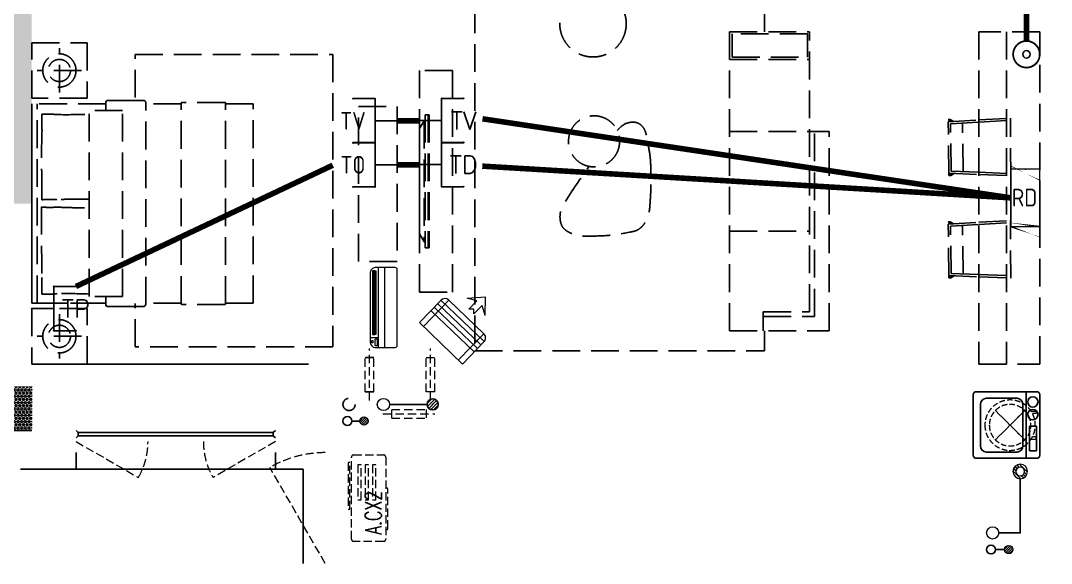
# Model space of a CAD drawing. Extents: x 3774419 to 4775970, y -926964 to 2266.
# Drawn here: x 4647072 to 4656377, y -737923 to -733023 of the extents above; entities that cross this region are included whole.
import ezdxf
from ezdxf.enums import TextEntityAlignment as Align

# ---------------------------------------------------------------- set-up
doc = ezdxf.new("R2010")
doc.units = 0
doc.header["$LTSCALE"] = 1000
doc.header["$MEASUREMENT"] = 0
for name, pattern in [('$1$DASH', [0.35, 0.25, -0.1]), ('A户型$0$DASH', [0.35, 0.25, -0.1]), ('DASH', [0.35, 0.25, -0.1]), ('HIDDEN', [0.375, 0.25, -0.125])]:
    doc.linetypes.add(name, pattern=pattern)
doc.layers.get('0').update_dxf_attribs({"linetype": 'CONTINUOUS'})
for name, color, linetype in [('!!电气', 1, 'CONTINUOUS'), ('3-栏杆1', 252, 'CONTINUOUS'), ('3.5方案汇报，与郭总、侯月琴确定户型_t8$0$2020.03.04 -1安徽标准化洋房户型(UA）_t8_t8$0$看线', 154, 'CONTINUOUS'), ('5fur', 175, 'CONTINUOUS'), ('EQUIP-安防', 3, 'CONTINUOUS'), ('EQUIP-通讯', 3, 'CONTINUOUS'), ('LVTRY', 252, 'CONTINUOUS'), ('VPIPE-凝结', 150, 'CONTINUOUS'), ('VPIPE-雨水', 4, 'DASH'), ('WIRE-照明', 2, 'CONTINUOUS'), ('WIRE-综合布线', 5, 'DASH'), ('保温', 6, 'CONTINUOUS'), ('看线', 185, 'CONTINUOUS')]:
    doc.layers.add(name, color=color, linetype=linetype)
for name, color, linetype, lineweight in [('EQUIP-消防', 3, 'CONTINUOUS', 20), ('EQUIP_地漏', 7, 'CONTINUOUS', 18), ('VPIPE-废水', 31, 'TG_F', 18), ('WINDOW', 146, 'CONTINUOUS', 20), ('平面-空调室内机', 176, 'CONTINUOUS', 9), ('平面-空调预留孔', 252, 'CONTINUOUS', 15), ('粉刷', 251, 'CONTINUOUS', 9)]:
    doc.layers.add(name, color=color, linetype=linetype, lineweight=lineweight)
doc.styles.add('_TCH_DIM', font='SIMPLEX', dxfattribs={"bigfont": 'GBCBIG'})
doc.styles.add('_TEL_ATTDEF', font='gbenor', dxfattribs={"bigfont": 'gbcbig'})
doc.styles.add('_TEL_DIM', font='SIMPLEX', dxfattribs={"width": 0.8, "height": 3.5, "bigfont": 'HZTXT'})
doc.styles.get("Standard").update_dxf_attribs({"font": 'gbenor.shx', "bigfont": 'gbcbig.shx'})
doc.styles.add('TG_LINETYPE', font='SIMPLEX', dxfattribs={"width": 0.8, "height": 3, "bigfont": 'HZTXT'})
doc.linetypes.add('TG_F', pattern='A,2,-0.3,["F",TG_LINETYPE,S=0.1,R=0,X=-0.23,Y=-0.15],0', length=2.3)

# ---------------------------------------------------------------- blocks, each defined once
blk = doc.blocks.new('dongkong')
at = {"layer": '平面-空调预留孔', "color": 8, "linetype": 'HIDDEN', "ltscale": 0.3}
for p, q in [((-603796.0415180789, 210899.900060961), (-603796.0415180789, 210431.4859232727)), ((-603836.0415180789, 210820.9630630909), (-603836.0415180789, 210510.8096162414)), ((-603836.0415180789, 210820.9630630909), (-603756.0415180789, 210820.9630630909)), ((-603756.0415180789, 210820.9630630909), (-603756.0415180789, 210510.8096162414))]:
    blk.add_line(p, q, dxfattribs=at)
blk.add_lwpolyline([(-603756.0415180789, 210510.8096162414), (-603836.0415180789, 210510.8096162414)], dxfattribs=at)
blk = doc.blocks.new('A$C001338C2')
at = {"color": 8}
for p, q in [((-1.49359439092e-05, 248.6000576173246), (-2.84423585981e-05, 22.0000576172315)), ((844.9999883423079, 303.6000072514144), (54.99998834231155, 303.6000543390692)), ((109.0525457565491, 214.7673082745569), (109.0525510513944, 303.6000511174025)), ((899.9999715576414, 22.00000397306576), (899.9999850640525, 248.6000039731589)), ((21.99997024633922, 5.63059293199e-05), (877.9999702463392, 5.2843679441e-06))]:
    blk.add_line(p, q, dxfattribs=at)
at = {"color": 8, "lineweight": 5}
for p, q in [((864.5756734352908, 278.6904651548975), (144.4768629888749, 278.6905080761171)), ((144.4768629888749, 278.6905080761171), (144.4768622188567, 265.7722729386405)), ((387.0097734353949, 278.6904936200444), (144.4768629888749, 278.6905080761171)), ((144.4768629888749, 278.6905080761171), (144.4768614488676, 252.8539829386973)), ((144.4768622188567, 265.7722729386405), (864.5756726653053, 265.772230017421)), ((144.4768606789075, 239.9356929386377), (144.4768614488676, 252.8539829386973)), ((144.4768614488676, 252.8539829386973), (864.5756718953162, 252.8539400174777)), ((864.5756711253525, 239.9356500174181), (144.4768606789075, 239.9356929386377)), ((387.0097711254275, 239.935678482565), (387.0097734353949, 278.6904936200444)), ((622.04272112545, 239.935664473509), (387.0097711254275, 239.935678482565)), ((864.5756734352908, 278.6904651548975), (622.0427234354138, 278.6904796109884)), ((622.0427234354138, 278.6904796109884), (622.04272112545, 239.935664473509)), ((864.5756718953162, 252.8539400174777), (864.5756734352908, 278.6904651548975)), ((864.5756726653053, 265.772230017421), (864.5756711253525, 239.9356500174181)), ((899.9999830474662, 214.7672611304297), (-1.69525337697e-05, 214.7673147745954)), ((899.9999787804518, 143.1781611304468), (-2.12195482163e-05, 143.1782147746126))]:
    blk.add_line(p, q, dxfattribs=at)
at = {"color": 8}
for points in [[(89.24090579471158, 226.3562818807586), (22.19125331861505, 226.3562858772129, -0.414213562372504), (16.6912536464406, 231.8562862050385), (16.69125431894281, 243.1390318179401, -0.414213562373095), (22.19125464676836, 248.6390314901146), (89.24090712286488, 248.6390274936603, -0.414213562373095), (94.74090679503934, 243.1390271658347), (94.74090612253713, 231.8562815529331, -0.414213562373095)], [(73.08482630450817, 275.0144977724194), (56.77886350143308, 275.0144987443309, -0.414213562373095), (51.27886382925863, 280.5144990721565), (51.27886400034913, 283.3844664433818, -0.414213562373095), (56.77886432817468, 288.8844661155563), (73.08482713124977, 288.8844651436448, -0.4142135623732024), (78.58482680342422, 283.3844648158192), (78.58482663233372, 280.5144974445939, -0.414213562373095)]]:
    blk.add_lwpolyline(points, format="xyb", close=True, dxfattribs=at)
for centre, radius, start, end in [((54.99998506405609, 248.6000543390692), 55.0000000000001, 89.99999658490542, 179.9999965849054), ((844.9999850640525, 248.6000072514144), 55.0000000000001, 359.9999965849054, 89.99999658490542), ((21.9999715576414, 22.00005630592932), 22.00000000000004, 179.9999965849054, 269.9999965849054), ((877.9999715576414, 22.00000528436794), 22.00000000000004, 269.9999965849054, 359.9999965849054)]:
    blk.add_arc(centre, radius, start, end, dxfattribs=at)
blk = doc.blocks.new('$lvtry$00000171')
for p, q in [((-74.24621202462731, 10.60660171788186), (-10.60660171788186, 74.24621202462731)), ((-69.81875867368217, -27.39235180270043), (27.39235180242758, 69.81875867368217)), ((-53.03300858900184, -53.03300858886359), (53.03300858900184, 53.03300858886359)), ((-27.39235180242758, -69.81875867368217), (69.81875867368217, 27.39235180270043)), ((10.60660171788186, -74.24621202462731), (74.24621202462731, -10.60660171788186))]:
    blk.add_line(p, q)
blk.add_circle((0, 0), 75)
blk.add_point((0, 0))
blk = doc.blocks.new('$TwtSys$00000141')
at = {"color": 252}
for p, q in [((-47.09803151780761, 3.836055847277748), (-5.041545145413693, 45.89254221967349)), ((-47.09803151780761, 3.836055847277748), (-5.041545145413693, 45.89254221967349)), ((-43.60958444554853, -17.52724007043071), (17.52724007042889, 43.60958444554853)), ((-43.60958444554853, -17.52724007043071), (17.52724007042889, 43.60958444554853)), ((-33.23401871576607, -33.23401871577153), (33.23401871576607, 33.23401871576425)), ((-33.23401871576607, -33.23401871576971), (33.23401871576607, 33.23401871576425)), ((-16.17805684451741, -43.53063328177632), (43.79137317708955, 16.43879673983065)), ((-16.17805684451741, -43.53063328177632), (43.79137317708955, 16.43879673983247)), ((5.715553844029273, -46.12975947626182), (46.12974035062325, -5.715572969671484)), ((5.715553844029273, -46.12975947626182), (46.12974035062325, -5.715572969671484))]:
    blk.add_line(p, q, dxfattribs=at)
blk.add_circle((0, -1.818989403545856e-12), 47, dxfattribs=at)
blk.add_circle((0, -1.818989403545856e-12), 47, dxfattribs=at)
blk = doc.blocks.new('RECTANG')
for p, q in [((1.00000000000004, 1.00000000000004), (0, 1.00000000000004)), ((0, 1.00000000000004), (0, 0)), ((1.00000000000004, 0), (1.00000000000004, 1.00000000000004)), ((0, 0), (1.00000000000004, 0))]:
    blk.add_line(p, q)
blk = doc.blocks.new('洗衣机')
at = {"layer": 'LVTRY'}
for p, q in [((3790993.746954995, 243444.5237557961), (3790993.746954995, 242899.1124234381)), ((3791567.361739737, 243472.1311109139), (3791020.978428917, 243472.1311109139)), ((3791116.547650196, 243472.1311109139), (3791116.547650196, 242871.5050683203)), ((3791594.59321366, 242899.1124234381), (3791594.59321366, 243444.5237557961)), ((3791145.054954439, 242982.4807401235), (3791145.054954439, 243358.0271784722)), ((3791198.977629842, 243412.6941587822), (3791474.884451542, 243412.6941587822)), ((3791528.807126945, 243358.0271784722), (3791528.807126945, 242982.4807401235)), ((3791020.978428917, 242871.5050683203), (3791567.361739737, 242871.5050683203)), ((3791474.884451542, 242927.8137598135), (3791198.977629842, 242927.8137598135))]:
    blk.add_line(p, q, dxfattribs=at)
at = {"layer": 'LVTRY', "extrusion": (0, 0, -1)}
for centre, major_axis, ratio, start_param, end_param in [((3791020.978428917, 243444.5237557961), (-1.908531711022078e-08, 27.60735511779785), 0.9863847444471043, -1.570796326112996, 7.008549296472211e-10), ((3791055.147302595, 243379.8474220779), (-1.532403957494624e-08, 46.92390957762836), 0.9863847444493448, 3.141592653920872, 9.424777961100459), ((3791567.361739737, 243444.5237557961), (-5.264563262736361e-09, 27.60735511779785), 0.9863847444471043, 1.933262439024475e-10, 1.570796326982994), ((3791198.977629842, 243358.0271784722), (4.764609934498854e-09, 54.66698031005217), 0.9863847444472746, 4.712388980298719, 6.283185307091227), ((3791474.884451542, 243358.0271784722), (-4.76474120185596e-09, 54.66698031005217), 0.9863847444472746, 8.836242848531128e-11, 1.57079632688087), ((3791055.147302595, 243265.6659087724), (-1.532403957494624e-08, 46.92390957762836), 0.9863847444493448, 3.141592653920872, 9.424777961100459), ((3791198.977629842, 242982.4807401235), (-6.265914279833452e-09, 54.66698031005218), 0.9863847444472746, 3.141592653705994, 4.712388980497749), ((3791474.884451542, 242982.4807401235), (6.265651745155644e-09, 54.66698031005217), 0.986384744447275, 1.570796326681842, 3.141592653473596), ((3791020.978428917, 242899.1124234381), (1.908525212675288e-08, 27.60735511779785), 0.9863847444471043, 3.14159265288894, 4.712388979702792), ((3791567.361739737, 242899.1124234381), (5.264433297526799e-09, 27.60735511779784), 0.9863847444471044, 1.570796326606803, 3.141592653396471)]:
    blk.add_ellipse(centre, major_axis=major_axis, ratio=ratio, start_param=start_param, end_param=end_param, dxfattribs=at)
at = {"layer": 'LVTRY', "xscale": 63.25620569481588, "yscale": 224.5369532744355, "zscale": 64.12934308941763, "rotation": 180}
blk.add_blockref('RECTANG', (3791085.200501846, 243162.4333077016), dxfattribs=at)
blk = doc.blocks.new('$TwtSys$00000543')
at = {"color": 252}
for p, q in [((-93.61191613507253, -8.532828222891112), (8.532828222720127, 93.61191613524352)), ((-8.532828222720127, -93.61191613524352), (93.6119161354145, 8.532828222891112)), ((12.46562189858378, 55.00516585458899), (41.70321270589193, 84.24275666206813)), ((39.88082245889382, 39.88082245889382), (66.46803743171768, 66.46803743154669)), ((55.00516585475998, 12.46562189841279), (84.24275666206813, 41.70321270589193)), ((-84.24275666206813, -41.70321270589193), (-55.00516585475998, -12.46562189841279)), ((-66.46803743308556, -66.46803743308556), (-39.88082245889382, -39.88082245889382)), ((-41.70321270589193, -84.24275666206813), (-12.46562189824181, -55.00516585458899))]:
    blk.add_line(p, q, dxfattribs=at)
for radius in [94, 56.4]:
    blk.add_circle((0, 0), radius, dxfattribs=at)
blk = doc.blocks.new('dnfhfn')
at = {"color": 252, "linetype": '$1$DASH', "ltscale": 0.2}
for p, q in [((101.8984962723892, 462.7393775836269, -2.359636360997379e-09), (121.8984962723892, 462.7393775836269, -2.359636360997379e-09)), ((101.8984962723892, 417.1853479389541, -2.359636360997379e-09), (101.8984962723892, 462.7393775836269, -2.359636360997379e-09)), ((121.8984962723892, 462.7393775836269, -2.359636360997379e-09), (121.8984962723892, 429.0058331504954, -2.359636360997379e-09)), ((353.1017998967993, 462.7393775836269, -2.359636360997379e-09), (333.1017998967993, 462.7393775836269, -2.359636360997379e-09)), ((333.1017998967993, 462.7393775836269, -2.359636360997379e-09), (333.1017998967993, 429.0058331504954, -2.359636360997379e-09)), ((353.1017998967993, 417.1853479389541, -2.359636360997379e-09), (353.1017998967993, 462.7393775836269, -2.359636360997379e-09))]:
    blk.add_line(p, q, dxfattribs=at)
at = {"color": 252, "linetype": '$1$DASH', "ltscale": 0.2, "elevation": -2.359636360997379e-09}
for points in [[(94.91774319857359, 360.0825529289432), (94.91774319857359, 360.0825529289432), (360.0827860850841, 94.91750992601737), (360.0827860850841, 94.91750992601737)], [(360.0827861726284, 360.0825529010035), (94.91774310916662, 94.91750995395705), (94.91774310916662, 94.91750995395705), (360.0827861726284, 360.0825529010035)]]:
    blk.add_lwpolyline(points, close=True, dxfattribs=at)
at = {"color": 252, "linetype": '$1$DASH', "ltscale": 0.2}
for radius in [227.5000000426377, 187.5000000426377]:
    blk.add_circle((227.5002646408975, 227.5000314274803, -2.359636360997379e-09), radius, dxfattribs=at)
blk = doc.blocks.new('A$C718F517F')
at = {"layer": '保温', "linetype": 'Continuous', "ltscale": 10}
h = blk.add_hatch(dxfattribs=at)
h.set_pattern_fill('HEX', color=251, scale=10, angle=90, style=0)
h.set_pattern_definition([(90, (-503782.4551314556, -514000.2093208389), (-16.49778, 1.010197673501861e-15), [9.525, -19.05]), (210, (-503782.4551314556, -514000.2093208389), (8.248889999999996, -14.28749658604684), [9.525, -19.05]), (150, (-503782.4551314556, -513990.6843208389), (-8.248890000000003, -14.28749658604684), [9.525, -19.05])])
h.paths.add_polyline_path([(0.1137192867463455, 2048.251597041381), (200.1137029774836, 2048.251597041381), (199.9999824184924, 4900.003076276684), (-1.272303052246571e-06, 4900.003272921604)])
h = blk.add_hatch(dxfattribs=at)
h.set_pattern_fill('HEX', color=251, scale=10, angle=90, style=0)
h.set_pattern_definition([(90, (-503782.4698887531, -516048.4609178798), (-16.49778, 1.010197673501861e-15), [9.525, -19.05]), (210, (-503782.4698887531, -516048.4609178798), (8.248889999999996, -14.28749658604684), [9.525, -19.05]), (150, (-503782.4698887531, -516038.9359178797), (-8.248890000000003, -14.28749658604684), [9.525, -19.05])])
h.paths.add_polyline_path([(0.0989619892789051, 5.238689482212067e-10), (200.0989456800162, 5.238689482212067e-10), (200.062109921244, 398.2528321665595), (0.06212623044848442, 398.2530288114795)])
at = {"layer": '保温', "color": 251, "linetype": 'ByBlock', "ltscale": 10}
blk.add_line((0, 0), (200.0000000021537, -1.268927007913589e-08), dxfattribs=at)
blk = doc.blocks.new('dasdasf1sa2f31as32f')
at = {"color": 8}
for p, q in [((-116.0333029678441, 585.5764855154375), (43.31421442719875, 640.474787555806)), ((-22.77745136787416, 585.5073602304651), (-116.0333029678441, 585.5764855154375)), ((-22.77745136787416, 585.5073602304651), (-73.37246493535349, 493.2492008739632)), ((82.68419507401995, 476.5984332799144), (43.31421442719875, 640.474787555806)), ((-473.4737950866693, 259.6563084750783), (-339.4594785901136, 504.0265200089943)), ((-269.8119794043596, 524.3392218776735), (-427.6640969782602, 236.5016507070477)), ((114.6759563127998, 208.4019676803059), (-359.0953820513678, 468.2211672088001)), ((134.6253530689864, 245.484414406435), (-338.8351731522707, 505.1322360634172)), ((-269.8119794043596, 524.3392218776735), (113.7016146283713, 314.0177107195245)), ((-31.30690161697567, 504.4059078391083), (-73.37246493535349, 493.2492008739632)), ((-18.10105440387269, 462.9379765309382), (-31.30690161697567, 504.4059078391083)), ((32.42647185805254, 555.0730752506729), (-18.10105440387269, 462.9379765309382)), ((82.68419507401995, 476.5984332799144), (32.42647185805254, 555.0730752506729)), ((72.34237424354069, 131.9136772763986), (-401.1422099253978, 391.5503122554119)), ((92.58920825674431, 168.8330396253091), (-380.8957810040447, 428.4689359338913)), ((113.7016146283713, 314.0177107195245), (-44.1505029455293, 26.18013954889921)), ((0, 0), (-473.4737950866693, 259.6563084750783)), ((134.0143164967885, 244.3702115339634), (0, 0))]:
    blk.add_line(p, q, dxfattribs=at)
for centre, radius, start, end in [((-294.4793780628825, 479.3591213504569), 51.30000000018548, 61.25933126190097, 151.2593312616622), ((89.03421596984845, 269.0376101925353), 51.29999999996637, 331.2593312598987, 61.25933126186338)]:
    blk.add_arc(centre, radius, start, end, dxfattribs=at)
blk = doc.blocks.new('fergve')
at = {"layer": '平面-空调预留孔', "color": 8, "linetype": 'DASH', "ltscale": 0.3}
for p, q in [((119062.717304058, 54987.64907498009), (119062.717304058, 54977.64907498009)), ((119072.717304058, 54967.64907498009), (119425.5529723145, 54967.64907498009)), ((119435.5529723145, 54977.64907498009), (119435.5529723145, 54987.64907498009))]:
    blk.add_line(p, q, dxfattribs=at)
blk.add_lwpolyline([(119715.8642389868, 54987.64907498032), (118975.8642389868, 54987.64907498009, -0.414213562373517), (118955.8642389868, 55007.64907498009), (118955.8642389873, 55277.64907498009, -0.414213562372746), (118975.8642389873, 55297.64907498009), (119715.8642389864, 55297.64907498009, -0.4142135623727947), (119735.8642389864, 55277.64907498009), (119735.8642389868, 55007.64907498055, -0.4142135623733224)], format="xyb", close=True, dxfattribs=at)
for points in [[(119666.6522452464, 55326.75839339898), (119246.8340998819, 55326.75839339898), (119246.8340998819, 55311.64433774215), (119666.6522452464, 55311.64433774215)], [(119645.4876140846, 55239.18252008365), (119329.9588134751, 55239.18252008365), (119329.9588134751, 55210.21092074577), (119645.4876140846, 55210.21092074577)], [(119645.4876140846, 55173.38063160962), (119329.9588134751, 55173.38063160962), (119329.9588134751, 55144.40903227197), (119645.4876140846, 55144.40903227197)], [(119645.4876140846, 55107.57874313582), (119329.9588134751, 55107.57874313582), (119329.9588134751, 55078.60714379794), (119645.4876140846, 55078.60714379794)]]:
    blk.add_lwpolyline(points, close=True, dxfattribs=at)
for centre, start, end in [((119072.717304058, 54977.64907498009), 180, 270), ((119425.5529723145, 54977.64907498009), 270, 0)]:
    blk.add_arc(centre, 10, start, end, dxfattribs=at)
at = {"layer": '平面-空调预留孔', "color": 8, "linetype": 'DASH', "ltscale": 0.3, "style": '_TCH_DIM', "width": 0.7058823529411765}
blk.add_text('A.CX2', height=146.88, dxfattribs=at).set_placement((119015.260064729, 55027.2738646582))
blk = doc.blocks.new('GDGDRGDGDRGDR')
at = {"layer": '平面-空调室内机', "ltscale": 0.3}
for p, rotation in [((-154479.4628244262, 653502.8964389144), 180), ((659787.2716851018, 1046278.127469567), 89.99999999999999)]:
    blk.add_blockref('dongkong', p, dxfattribs=dict(at, rotation=rotation))
at = {"layer": '平面-空调预留孔'}
for name, p, rotation in [('dasdasf1sa2f31as32f', (449606.8226812123, 442932.0865610932), 344.9999999966897), ('fergve', (503900.7311772385, 322375.2892448571), 90)]:
    blk.add_blockref(name, p, dxfattribs=dict(at, rotation=rotation))
blk = doc.blocks.new('FGDGDGRDGRRD')
at = {"layer": '5fur', "color": 252, "linetype": 'A户型$0$DASH'}
for p, q in [((423434.8200739012, 366694.7895636196), (423434.8200739012, 363577.0923014557)), ((426049.6983423656, 366458.3318143099), (426049.6983423656, 366694.7895636196)), ((425734.9180080174, 363758.3318143099), (425734.9180080174, 366458.3318143099)), ((425734.9180080174, 366458.3318143099), (426457.1402302397, 366458.3318143099)), ((426437.1402302397, 366438.3318143099), (425757.1402302397, 366438.3318143099)), ((425757.1402302397, 366438.3318143099), (425757.1402302397, 366228.3318143099)), ((426437.1402302397, 366228.3318143099), (426437.1402302397, 366438.3318143099)), ((426457.1402302397, 363928.3318143107), (426457.1402302397, 366458.3318143099)), ((428534.8212053912, 366458.3318143099), (427984.8212053226, 366458.3318143099)), ((427984.8212053226, 366458.3318143099), (427984.8212053349, 363458.3318215524)), ((428234.8212054023, 366458.3318143099), (428234.8212052924, 363458.3318215585)), ((428534.8212054035, 363458.3318215524), (428534.8212053912, 366458.3318143099)), ((419434.8085721246, 366358.3318331148), (419934.8085721246, 366358.3318331148)), ((419434.8085721246, 365858.3318331148), (419434.8085721246, 366358.3318331148)), ((419434.8125959404, 366358.3318284234), (419934.8125959404, 366358.3318284234)), ((419434.8125959404, 365858.3318284234), (419434.8125959404, 366358.3318284234)), ((419934.8085721246, 366358.3318331148), (419934.8085721246, 365858.3318331148)), ((419934.8125959404, 366358.3318284234), (419934.8125959404, 365858.3318284234)), ((419684.8085721246, 365908.3318331148), (419684.8085721246, 366308.3318331148)), ((419684.8125959404, 365908.3318284234), (419684.8125959404, 366308.3318284234)), ((420368.8657322843, 365863.3318313913), (420368.8657322843, 366253.6393587648)), ((420368.8657322843, 366253.6393587648), (422152.866848579, 366253.6393587648)), ((420368.8697561001, 365863.3318266999), (420368.8697561001, 366253.6393540734)), ((420368.8697561001, 366253.6393540734), (422152.8708723948, 366253.6393540734)), ((422152.866848579, 366253.6393587648), (422152.866848579, 363613.4867900935)), ((422152.8708723948, 366253.6393540734), (422152.8708723948, 363613.4867854021)), ((425734.9180080174, 366208.3318143099), (426457.1402302397, 366208.3318143099)), ((425757.1402302397, 366228.3318143099), (426437.1402302397, 366228.3318143099)), ((419884.8085721246, 366108.3318331148), (419484.8085721246, 366108.3318331148)), ((419884.8125959404, 366108.3318284234), (419484.8125959404, 366108.3318284234)), ((423234.8200740661, 366108.3318143099), (422934.8200740661, 366108.3318143099)), ((422934.8200740661, 366108.3318143099), (422934.8200740661, 364108.3318143099)), ((423234.8200740661, 364108.3318143099), (423234.8200740661, 366108.3318143099)), ((419434.8045595056, 365808.3318331148, -3.261264283004781e-07), (419434.8045595056, 364008.3318331239)), ((419434.8045595055, 364008.3318331238), (419434.8045595055, 365808.3318313918, -3.261264279882821e-07)), ((420103.7224048301, 365808.3318313916, 1.043412491814623e-07), (419434.8045595055, 365808.3318313918)), ((419934.8085721246, 365858.3318331148), (419434.8085721246, 365858.3318331148)), ((419434.8085833214, 365808.3318284234, -3.261264283004781e-07), (419434.8085833214, 364008.3318284325)), ((419434.8085833213, 364008.3318284324), (419434.8085833213, 365808.3318267004, -3.261264279882821e-07)), ((420103.7264286459, 365808.3318267001, 1.043412491814623e-07), (419434.8085833213, 365808.3318267004)), ((419934.8125959404, 365858.3318284234), (419434.8125959404, 365858.3318284234)), ((419484.8045595055, 364008.3318331238, 7.798678278630296e-09), (419484.8045595055, 365808.3318313918, -3.183271237969237e-07)), ((419484.8085833213, 364008.3318284324, 7.798678278630296e-09), (419484.8085833213, 365808.3318267004, -3.183271237969237e-07)), ((420104.5994159218, 365825.8818990335, -2.248274901971305e-07), (420102.2273293876, 365808.3318331148, -2.22017764169578e-07)), ((420104.6034397376, 365825.8818943421, -2.248274901971305e-07), (420102.2313532034, 365808.3318284234, -2.22017764169578e-07)), ((420103.7224048301, 365748.3318313927, -2.109136928145994e-07), (420103.7224048301, 365820.3318313917, -2.239587249099902e-07)), ((420103.7264286459, 365748.3318267013, -2.109136928145994e-07), (420103.7264286459, 365820.3318267002, -2.239587249099902e-07)), ((420106.5743977498, 365831.9750845798, -2.25623389974692e-07), (420104.5994159218, 365825.8818990335, -2.248274901971305e-07)), ((420106.5784215656, 365831.9750798884, -2.25623389974692e-07), (420104.6034397376, 365825.8818943421, -2.248274901971305e-07)), ((420113.2024405837, 365836.9044290879, -2.254826111034656e-07), (420106.5743977498, 365831.9750845798, -2.25623389974692e-07)), ((420113.2064643995, 365836.9044243965, -2.254826111034656e-07), (420106.5784215656, 365831.9750798884, -2.25623389974692e-07)), ((420121.7224048303, 365838.3318313914, -2.244122334249385e-07), (420113.2024405837, 365836.9044290879, -2.254826111034656e-07)), ((420121.7264286461, 365838.3318267, -2.244122334249385e-07), (420113.2064643995, 365836.9044243965, -2.254826111034656e-07)), ((420302.6026651578, 365838.3318313913, -1.96197429974812e-07), (420121.7224048303, 365838.3318313914, -2.244122334249385e-07)), ((420445.7224048254, 365838.3318313913, -1.738727422656718e-07), (420121.7224048301, 365838.3318313913, -2.244122334249114e-07)), ((420302.6066889736, 365838.3318266999, -1.96197429974812e-07), (420121.7264286461, 365838.3318267, -2.244122334249385e-07)), ((420445.7264286412, 365838.3318266999, -1.738727422656718e-07), (420121.7264286459, 365838.3318266999, -2.244122334249114e-07)), ((420463.7224048254, 363996.331833124, 1.626704113744262e-07), (420463.7224048254, 365820.3318313917, -1.678037347329789e-07)), ((420784.8045594841, 365808.3318313918, -1.155452148250999e-07), (420463.7224048254, 365808.3318313918, -1.656295627170534e-07)), ((420463.7264286412, 363996.3318284326, 1.626704113744262e-07), (420463.7264286412, 365820.3318267002, -1.678037347329789e-07)), ((420784.8085832999, 365808.3318267004, -1.155452148250999e-07), (420463.7264286412, 365808.3318267004, -1.656295627170534e-07)), ((420784.8045594841, 364002.331833124, 2.116676732583898e-07), (420784.8045594841, 365814.3318313917, -1.166323008330356e-07)), ((420784.8085832999, 364002.3318284326, 2.116676732583898e-07), (420784.8085832999, 365814.3318267002, -1.166323008330356e-07)), ((421178.8045594775, 365820.3318313917, -5.626086981414962e-08), (420790.8045594841, 365820.3318313917, -1.167834703380635e-07)), ((421178.8085832933, 365820.3318267002, -5.626086981414962e-08), (420790.8085832999, 365820.3318267002, -1.167834703380635e-07)), ((421184.8045594766, 364002.331833124, 2.74062106788065e-07), (421184.8045594766, 365814.3318313917, -5.423786730336044e-08)), ((421434.8045594738, 365808.3318313918, -1.415426033909318e-08), (421184.8045594766, 365808.3318313918, -5.315078129545187e-08)), ((421184.8085832924, 364002.3318284326, 2.74062106788065e-07), (421184.8085832924, 365814.3318267002, -5.423786730336044e-08)), ((421434.8085832896, 365808.3318267004, -1.415426033909318e-08), (421184.8085832924, 365808.3318267004, -5.315078129545187e-08)), ((421434.8045594738, 364008.331833124, 3.119715417364338e-07), (421434.8045594738, 365808.3318313918, -1.415426033909318e-08)), ((421434.8085832896, 364008.3318284326, 3.119715417364338e-07), (421434.8085832896, 365808.3318267004, -1.415426033909318e-08)), ((419953.7224048329, 364068.3318331231, 7.007247652838246e-08), (419953.7224048329, 365748.3318313927, -2.343116053882141e-07)), ((420253.7224048282, 365748.3318313927, -1.875157802408222e-07), (419953.7224048329, 365748.3318313927, -2.343116053882141e-07)), ((419953.7264286487, 364068.3318284317, 7.007247652838246e-08), (419953.7264286487, 365748.3318267013, -2.343116053882141e-07)), ((420253.726428644, 365748.3318267013, -1.875157802408222e-07), (419953.7264286487, 365748.3318267013, -2.343116053882141e-07)), ((420253.7224048282, 364068.3318331231, 1.168683016757744e-07), (420253.7224048282, 365748.3318313927, -1.875157802408222e-07)), ((420253.726428644, 364068.3318284317, 1.168683016757744e-07), (420253.726428644, 365748.3318267013, -1.875157802408222e-07)), ((422384.8193122067, 364383.4602288372), (422384.8193122067, 365783.4602288372)), ((422384.8193122067, 365783.4602288372), (422734.8193122067, 365783.4602288372)), ((422384.8233360225, 364383.4602241457), (422384.8233360225, 365783.4602241457)), ((422384.8233360225, 365783.4602241457), (422734.8233360225, 365783.4602241457)), ((422734.8193122067, 365783.4602288372), (422734.8193122067, 364383.4602288372)), ((422734.8233360225, 365783.4602241457), (422734.8233360225, 364383.4602241457)), ((422987.3200337593, 365708.3318112917), (422987.3201143709, 364508.3318121241)), ((422987.3200337593, 365708.3318112917), (423024.0700456663, 365708.3318138939)), ((422987.3200337593, 365708.3318112917), (422987.3201143709, 364508.3318121241)), ((422987.3200337593, 365708.3318112917), (423024.0700456663, 365708.3318138939)), ((423024.0700456663, 365708.3318138939), (423008.3200337593, 365708.3318127787)), ((423024.0700456663, 365708.3318138939), (423008.3200337593, 365708.3318127787)), ((423013.6318285349, 365708.3318131549), (423013.6319091492, 364508.331813987)), ((423013.6318285349, 365708.3318131549), (423013.6319091492, 364508.331813987)), ((423024.0700456663, 365708.3318138939), (423024.0701262797, 364508.331814726)), ((423024.0700456663, 365708.3318138939), (423024.0701262797, 364508.331814726)), ((422978.1801354918, 365654.9372710149), (422934.8200425836, 365583.7167101823)), ((422978.1801354918, 365654.9372710149), (422934.8200425836, 365583.7167101823)), ((422978.1801354918, 365654.9372710149), (422978.1802085419, 364561.7263511058)), ((422987.3200375405, 365654.9372716621), (422978.1801354918, 365654.9372710149)), ((422978.1801354918, 365654.9372710149), (422978.1802085419, 364561.7263511058)), ((422987.3200375405, 365654.9372716621), (422978.1801354918, 365654.9372710149)), ((427709.1920051184, 365664.3178156393), (427726.493164704, 365664.4871747887)), ((427709.1920051184, 365664.3178156393), (427737.4564601207, 365646.6953833841)), ((427709.3251775543, 365650.713368722), (427716.2035708931, 365645.4362430337)), ((427709.3807916195, 365645.0320233258), (427984.8212053294, 365661.3506581783)), ((427713.9299557426, 365180.3047565126), (427709.3807916195, 365645.0320233258)), ((427726.493164704, 365664.4871747887), (427756.5219214429, 365647.8249282364)), ((427729.5661644326, 365626.1928483413), (427984.8212053294, 365641.3155885022)), ((427733.742666619, 365199.5354683411), (427729.5661644326, 365626.1928483413)), ((427842.2229839671, 365195.237478988), (427837.9415570608, 365632.6136143988)), ((427984.8212053294, 365661.3506581786), (428269.4946724803, 365678.2163108966)), ((427984.8212053294, 365641.3155885027), (428269.6906799006, 365658.1928538021)), ((428274.5861164507, 365158.0915636655), (428269.4946724803, 365678.2163108966)), ((422934.8200425836, 365583.7167101823), (422934.8201055485, 364632.9469057989)), ((425734.9180080174, 365558.33181431), (426634.9180080174, 365558.3318143099)), ((426501.5846746843, 363888.3318143107), (426501.5846746843, 365558.33181431)), ((426634.9180080174, 363758.3318143099), (426634.9180080174, 365558.33181431)), ((427713.9299557426, 365180.3047565126), (427984.8212053294, 365169.5720472526)), ((427713.9855698082, 365174.6234111169), (427720.7593405587, 365180.0341763387)), ((427713.9855698082, 365174.6234111169), (427714.1187422439, 365161.018964201)), ((427714.1187422439, 365161.018964201), (427742.0328059828, 365179.1913217984)), ((427714.1187422439, 365161.018964201), (427731.41990183, 365161.1883233499)), ((427731.41990183, 365161.1883233499), (427761.1167257215, 365178.4352170432)), ((427733.742666619, 365199.5354683411), (427984.8212053294, 365189.587738535)), ((427984.8212053294, 365189.5877385359), (428274.3901090292, 365178.1150207596)), ((427984.8212053294, 365169.5720472525), (428274.5861164507, 365158.0915636655)), ((427709.1920051184, 364740.5712377088), (427726.493164704, 364740.7405968583)), ((427709.1920051184, 364740.5712377088), (427737.4564601207, 364722.9488054537)), ((427709.3251775543, 364726.9667907915), (427716.2035708931, 364721.6896651033)), ((427709.3807916195, 364721.2854453953), (427984.8212053294, 364737.6040802478)), ((427713.9299557426, 364256.5581785822), (427709.3807916195, 364721.2854453953)), ((427726.493164704, 364740.7405968583), (427756.5219214429, 364724.078350306)), ((427729.5661644326, 364702.4462704108), (427984.8212053294, 364717.5690105718)), ((427733.742666619, 364275.7888904106), (427729.5661644326, 364702.4462704108)), ((427842.2229839671, 364271.4909010576), (427837.9415570608, 364708.8670364683)), ((427984.8212053294, 364737.6040802481), (428269.4946724803, 364754.4697329662)), ((427984.8212053294, 364717.5690105723), (428269.6906799006, 364734.4462758717)), ((428274.5861164507, 364234.3449857351), (428269.4946724803, 364754.4697329662)), ((422978.1802085419, 364561.7263511063), (422934.8201055485, 364632.9469057989)), ((425734.9180080174, 364658.33181431), (426457.1402302397, 364658.33181431)), ((422987.3201105916, 364561.7263517535), (422978.1802085419, 364561.7263511063)), ((422987.3201143709, 364508.3318121241), (423024.0701262797, 364508.331814726)), ((422734.8193122067, 364383.4602288372), (422384.8193122067, 364383.4602288372)), ((422734.8233360225, 364383.4602241457), (422384.8233360225, 364383.4602241457)), ((427713.9299557426, 364256.5581785822), (427984.8212053294, 364245.8254693222)), ((427713.9855698082, 364250.8768331864), (427720.7593405587, 364256.2875984082)), ((427713.9855698082, 364250.8768331864), (427714.1187422439, 364237.2723862705)), ((427714.1187422439, 364237.2723862705), (427742.0328059828, 364255.4447438679)), ((427714.1187422439, 364237.2723862705), (427731.41990183, 364237.4417454195)), ((427731.41990183, 364237.4417454195), (427761.1167257215, 364254.6886391127)), ((427733.742666619, 364275.7888904106), (427984.8212053294, 364265.8411606045)), ((427984.8212053294, 364265.8411606054), (428274.3901090292, 364254.3684428292)), ((427984.8212053294, 364245.825469322), (428274.5861164507, 364234.3449857351)), ((420253.7224048282, 364068.3318331231, 1.168683016757744e-07), (419953.7224048329, 364068.3318331231, 7.007247652838246e-08)), ((420253.726428644, 364068.3318284317, 1.168683016757744e-07), (419953.7264286487, 364068.3318284317, 7.007247652838246e-08)), ((420103.7224048301, 364068.3318331231, 9.347038910196999e-08), (420103.7224048301, 363996.331833124, 1.065154211973878e-07)), ((420103.7264286459, 364068.3318284317, 9.347038910196999e-08), (420103.7264286459, 363996.3318284326, 1.065154211973878e-07)), ((422934.8200740661, 364108.3318143099), (423234.8200740661, 364108.3318143099)), ((419434.8045595056, 364008.3318331239), (420102.3360563389, 364008.3318331242, 1.041249981094541e-07)), ((420103.7224048301, 364008.331833124, 1.043412491814623e-07), (419434.8045595055, 364008.3318331238)), ((419934.8085721246, 363958.3318331239), (419434.8085721246, 363958.3318331239)), ((419434.8085721246, 363958.3318331239), (419434.8085721246, 363458.3318331239)), ((419434.8085833214, 364008.3318284325), (420102.3400801547, 364008.3318284327, 1.041249981094541e-07)), ((420103.7264286459, 364008.3318284326, 1.043412491814623e-07), (419434.8085833213, 364008.3318284324)), ((419934.8125959404, 363958.3318284325), (419434.8125959404, 363958.3318284325)), ((419434.8125959404, 363958.3318284325), (419434.8125959404, 363458.3318284325)), ((419934.8085721246, 363458.3318331239), (419934.8085721246, 363958.3318331239)), ((419934.8125959404, 363458.3318284325), (419934.8125959404, 363958.3318284325)), ((420102.3360563389, 364008.3318331242, 1.041249981094541e-07), (420103.6715176148, 363989.3757732537, 1.077677893925386e-07)), ((420102.3400801547, 364008.3318284327, 1.041249981094541e-07), (420103.6755414306, 363989.3757685623, 1.077677893925386e-07)), ((420103.6715176148, 363989.3757732537, 1.077677893925386e-07), (420111.3405708036, 363980.678540304, 1.105398283407223e-07)), ((420103.6755414306, 363989.3757685623, 1.077677893925386e-07), (420111.3445946194, 363980.6785356126, 1.105398283407223e-07)), ((420111.3405708036, 363980.678540304, 1.105398283407223e-07), (420121.7224048302, 363978.3318331244, 1.125844287301078e-07)), ((420111.3445946194, 363980.6785356126, 1.105398283407223e-07), (420121.726428646, 363978.331828433, 1.125844287301078e-07)), ((420121.7224048302, 363978.3318331244, 1.125844287301078e-07), (420302.6026651578, 363978.3318313916, 1.407992324941921e-07)), ((420445.7224048254, 363978.3318331243, 1.631239198894016e-07), (420121.7224048301, 363978.3318331243, 1.12584428730162e-07)), ((420121.726428646, 363978.331828433, 1.125844287301078e-07), (420302.6066889736, 363978.3318267002, 1.407992324941921e-07)), ((420445.7264286412, 363978.3318284329, 1.631239198894016e-07), (420121.7264286459, 363978.3318284329, 1.12584428730162e-07)), ((420302.6026651578, 363978.3318313916, 1.407992324941921e-07), (420302.6026651578, 363978.3318331244, 1.407992321802342e-07)), ((420302.6066889736, 363978.3318267002, 1.407992324941921e-07), (420302.6066889736, 363978.331828433, 1.407992321802342e-07)), ((420368.8657322843, 363613.4867900935), (420368.8657322843, 364003.3318331243)), ((420368.8697561001, 363613.4867854021), (420368.8697561001, 364003.3318284329)), ((420784.8045594841, 364008.331833124, 2.10580587250427e-07), (420463.7224048254, 364008.331833124, 1.604962393585006e-07)), ((420784.8085832999, 364008.3318284326, 2.10580587250427e-07), (420463.7264286412, 364008.3318284326, 1.604962393585006e-07)), ((421178.8045594775, 363996.331833124, 2.742132762932013e-07), (420790.8045594841, 363996.331833124, 2.136906757693416e-07)), ((421178.8085832933, 363996.3318284326, 2.742132762932013e-07), (420790.8085832999, 363996.3318284326, 2.136906757693416e-07)), ((421434.8045594738, 364008.331833124, 3.119715417364338e-07), (421184.8045594766, 364008.331833124, 2.729750207801022e-07)), ((421434.8085832896, 364008.3318284326, 3.119715417364338e-07), (421184.8085832924, 364008.3318284326, 2.729750207801022e-07)), ((426039.5560717519, 363928.3318143102), (426457.1402302397, 363928.3318143107)), ((426039.5560717519, 363928.3318143102), (426039.556071752, 363758.3318143102)), ((419684.8085721246, 363908.3318331239), (419684.8085721246, 363508.3318331239)), ((419684.8125959404, 363908.3318284325), (419684.8125959404, 363508.3318284325)), ((426039.5560717519, 363888.3318143102), (426501.5846746843, 363888.3318143107)), ((425734.9180080174, 363758.3318143099), (426634.9180080174, 363758.3318143109)), ((426049.6983423656, 363577.0923014557), (426049.6983423656, 363758.3318143103)), ((419884.8085721246, 363708.3318331239), (419484.8085721246, 363708.3318331239)), ((419884.8125959404, 363708.3318284325), (419484.8125959404, 363708.3318284325)), ((422152.866848579, 363613.4867900935), (420368.8657322843, 363613.4867900935)), ((422152.8708723948, 363613.4867854021), (420368.8697561001, 363613.4867854021)), ((423434.8200739012, 363577.0923014557), (426049.6983423656, 363577.0923014557)), ((419434.8085721246, 363458.3318331239), (419934.8085721246, 363458.3318331239)), ((419434.8125959404, 363458.3318284325), (419934.8125959404, 363458.3318284325)), ((427984.8212053349, 363458.3318215524), (428534.8212054035, 363458.3318215524))]:
    blk.add_line(p, q, dxfattribs=at)
for centre, radius in [((424502.0134238977, 366530.0506563338), 300), ((419684.8085721246, 366108.3318331148), 150), ((419684.8125959404, 366108.3318284234), 150), ((419684.8085721246, 366108.3318331148), 100), ((419684.8125959404, 366108.3318284234), 100), ((424511.4479092098, 365468.5234754253), 230.6714273567311), ((419684.8085721246, 363708.3318331239), 150), ((419684.8125959404, 363708.3318284325), 150), ((419684.8085721246, 363708.3318331239), 100), ((419684.8125959404, 363708.3318284325), 100)]:
    blk.add_circle(centre, radius, dxfattribs=at)
for centre, radius, start, end in [((420121.7224048301, 365820.3318313917, -0.0001289102144513946), 17.99999999973806, 90, 180), ((420121.7264286459, 365820.3318267002, -0.0001289102144513946), 17.99999999973806, 90, 180), ((420445.7224048254, 365820.3318313916, -0.0001289102144513946), 17.99999999973806, 0, 90), ((420445.7264286412, 365820.3318267001, -0.0001289102144513946), 17.99999999973806, 0, 90), ((420790.8045594841, 365814.3318313917, -0.0001289102144513946), 5.999999999912688, 90, 180), ((420790.8085832999, 365814.3318267002, -0.0001289102144513946), 5.999999999912688, 90, 180), ((421178.8045594775, 365814.3318313917, -0.0001289102144513946), 5.999999999912688, 0, 90), ((421178.8085832933, 365814.3318267002, -0.0001289102144513946), 5.999999999912688, 0, 90), ((421458.4701677961, 365647.9264625411, -0.0001289102144513946), 1932.206600625078, 178.0297793472074, 182.4617042253642), ((421458.4741916119, 365647.9264578497, -0.0001289102144513946), 1932.206600625078, 178.0297793472072, 182.4617042253637), ((419558.9662007717, 364561.5290224631, -0.0001289102144513946), 1153.258746364768, 84.69839701753824, 91.5681667140413), ((419558.9702245875, 364561.5290177717, -0.0001289102144513946), 1153.258746364768, 84.69839701753833, 91.56816671404124), ((419746.9787647137, 371327.890242896, -0.0001289102144513946), 5618.626429089849, 269.1693537859096, 272.1087383099883), ((419746.9827885295, 371327.8902382046, -0.0001289102144513946), 5618.626429089849, 269.1693537859098, 272.1087383099884), ((426651.2751216022, 365324.733698211, -0.0001289102144513946), 7127.387375029001, 178.0255324222418, 181.0678210453958), ((426651.279145418, 365324.7336935196, -0.0001289102144513946), 7127.387375029001, 178.0255324222414, 181.0678210453955), ((457242.0015201449, 365061.4552500586, -0.0001289102144513946), 37717.1016062104, 179.8018292767071, 180.1835658634823), ((457242.0055439607, 365061.4552453672, -0.0001289102144513946), 37717.1016062104, 179.8018292767078, 180.1835658634822), ((419867.3421401536, 361236.1526067257, -0.0001289102144513946), 3711.33976489824, 88.69421482460513, 93.18220748465498), ((419867.3461639694, 361236.1526020343, -0.0001289102144513946), 3711.33976489824, 88.69421482460515, 93.18220748465487), ((442429.1388036075, 364673.3099728071, -0.0001289102144513946), 22905.25108170771, 179.4927743888925, 181.1013722304204), ((442429.1428274233, 364673.3099681156, -0.0001289102144513946), 22905.25108170771, 179.4927743888924, 181.1013722304201), ((419598.7798065517, 365533.7104219961, -0.0001289102144513946), 661.7782130578128, 263.580238528241, 275.4227551776045), ((419598.7838303675, 365533.7104173047, -0.0001289102144513946), 661.7782130578128, 263.5802385282411, 275.4227551776047), ((419598.7798065517, 364282.9532422208, -0.0001289102144513946), 661.7782130578128, 84.57724482239553, 96.39290909899418), ((419598.7838303675, 364282.9532375294, -0.0001289102144513946), 661.7782130578128, 84.57724482239536, 96.39290909899391), ((419867.3421401532, 368580.5110574911, -0.0001289102144513946), 3711.33976489824, 266.817792515345, 271.3057851753949), ((419867.346163969, 368580.5110527996, -0.0001289102144513946), 3711.33976489824, 266.8177925153452, 271.3057851753948), ((421458.4701677961, 364155.4144929979, -0.0001289102144513946), 1932.206600625078, 177.5382957746358, 181.9702206527926), ((421458.4741916119, 364155.4144883065, -0.0001289102144513946), 1932.206600625078, 177.5382957746363, 181.9702206527928), ((419558.9662007717, 365241.8119330759, -0.0001289102144513946), 1153.258746364768, 268.4318332859587, 275.3016029824618), ((419558.9702245875, 365241.8119283845, -0.0001289102144513946), 1153.258746364768, 268.4318332859588, 275.3016029824617), ((419746.9787647138, 358475.450712643, -0.0001289102144513946), 5618.626429089849, 87.89126169001166, 90.83064621409034), ((419746.9827885296, 358475.4507079516, -0.0001289102144513946), 5618.626429089849, 87.89126169001158, 90.83064621409021), ((420121.7224048301, 363996.331833124, -0.0001289102144513946), 17.99999999973806, 180, 270), ((420121.7264286459, 363996.3318284326, -0.0001289102144513946), 17.99999999973806, 180, 270), ((420445.7224048254, 363996.331833124, -0.0001289102144513946), 17.99999999973806, 270, 0), ((420445.7264286412, 363996.3318284326, -0.0001289102144513946), 17.99999999973806, 270, 0), ((420790.8045594841, 364002.331833124, -0.0001289102144513946), 5.999999999912688, 180, 270), ((420790.8085832999, 364002.3318284326, -0.0001289102144513946), 5.999999999912688, 180, 270), ((421178.8045594775, 364002.331833124, -0.0001289102144513946), 5.999999999912688, 270, 0), ((421178.8085832933, 364002.3318284326, -0.0001289102144513946), 5.999999999912688, 270, 0)]:
    blk.add_arc(centre, radius, start, end, dxfattribs=at)
for points, knots in [([(424797.2298210484, 365629.3571469117), (424813.8215875772, 365634.4327031028), (424845.1648941085, 365644.0208752387), (424899.5909350377, 365641.1877883566), (424947.8651239275, 365610.5507423229), (424986.3935171647, 365538.2348239045), (425001.5937538784, 365431.0012000991), (425024.9774732286, 365302.0336283622), (425021.3640025124, 365163.071307821), (425026.4438606695, 365033.5199717271), (425016.71093652, 364915.958368135), (425010.5961811893, 364812.7175308875), (424972.9785221792, 364725.619070674), (424910.4226639806, 364663.4576076721), (424795.2015630154, 364640.2680874573), (424655.824411792, 364616.2209517076), (424495.2746287155, 364613.2890250663), (424373.3740136313, 364609.6557998504), (424289.6180201004, 364642.4093416982), (424219.4906077468, 364687.5183732506), (424200.6190434151, 364767.1138412645), (424207.890028057, 364851.0756834171), (424274.9082893424, 364963.0721668371), (424362.4720300929, 365095.131765109), (424435.5746744126, 365199.3461717183), (424467.5055261573, 365242.0761871429)], [6220.354956218814, 6220.354956218814, 6220.354956218814, 6220.354956218814, 6328.248443838226, 6424.175245595944, 6551.938255709581, 6664.444536856164, 6925.611536183584, 7222.839724767568, 7482.686158868067, 7791.452208519884, 8032.235501273752, 8220.61341494601, 8433.33167569502, 8613.332230391617, 8743.051056148313, 9155.054309352498, 9500.513737276147, 9749.309695314394, 9902.883189716356, 10060.11775411601, 10246.16030108694, 10376.20553637998, 10582.08208735897, 11043.08233770124, 11376.1153278069, 11376.1153278069, 11376.1153278069, 11376.1153278069]), ([(424720.4075613836, 365566.2228672465), (424728.969586823, 365575.5523893876), (424748.0505615731, 365595.0471747936), (424773.6785829323, 365616.7342261217), (424791.8904356024, 365626.495359382), (424797.2298210484, 365629.3571469117)], [6012.273465830968, 6012.273465830968, 6012.273465830968, 6012.273465830968, 6091.375199959539, 6182.540427083472, 6220.354956218814, 6220.354956218814, 6220.354956218814, 6220.354956218814])]:
    blk.add_open_spline(points, degree=3, knots=knots, dxfattribs=at)
blk = doc.blocks.new('A$C1C403CBE')
at = {"layer": '3-栏杆1', "color": 252}
for p, q in [((25520.26864399249, 1282.212400596938), (25500.00001359545, 1299.999978911481)), ((25500.00001359545, 1299.999978911481), (25520.26864381228, 1282.212400755263)), ((25500.00003714534, 1233.083245861228), (25520.26864380948, 1252.930120896897)), ((25520.26864381228, 1282.212400755263), (25520.26864380948, 1252.930120896897)), ((27279.73135541333, 1282.14632327517), (25520.26864381228, 1282.190802913276)), ((25520.26864380948, 1252.908532858943), (27279.73135541612, 1252.864073085366)), ((27279.73135523312, 1282.212400592864), (27299.99998563016, 1299.999978907406)), ((27299.99998563016, 1299.999978907406), (27279.73135541333, 1282.212400751188)), ((27279.73135541333, 1282.212400751188), (27279.73135541612, 1252.930120892823)), ((27279.73135541612, 1252.930120892823), (27299.99996208027, 1233.083245857153)), ((27299.99996208027, 1233.083245857153), (27279.73135541612, 1252.930120892823))]:
    blk.add_line(p, q, dxfattribs=at)
at = {"layer": '3.5方案汇报，与郭总、侯月琴确定户型_t8$0$2020.03.04 -1安徽标准化洋房户型(UA）_t8_t8$0$看线', "color": 252, "ltscale": 10}
blk.add_line((27599.98925829073, 1900.000005932408), (25099.9892594493, 1900.000005881884), dxfattribs=at)
at = {"layer": 'VPIPE-凝结', "color": 252, "ltscale": 0.1}
blk.add_line((28330.00239899755, 1534.999997792765), (28669.99999952316, 1534.999967537471), dxfattribs=at)
for points in [[(28062.3976000254, 1384.999984665425), (27989.9976000255, 1384.999986465904)], [(33829.99999896716, 374.99999886367), (34024.10332448408, 374.9999988639029), (34024.10332448315, 864.1999990256736)], [(33882.39999874728, 224.9999893660424), (33799.9999989667, 224.9999911665218)]]:
    blk.add_lwpolyline(points, dxfattribs=at)
at = {"layer": 'VPIPE-凝结', "color": 252}
for centre in [(27949.9976000255, 1384.999986465904), (33759.9999989667, 224.9999911665218)]:
    blk.add_circle(centre, 40, dxfattribs=at)
at = {"layer": 'VPIPE-废水', "color": 252}
for centre in [(28275.00239899755, 1534.999997792765), (33774.99999896716, 374.9999911665218)]:
    blk.add_circle(centre, 55, dxfattribs=at)
at = {"layer": 'VPIPE-雨水', "color": 252}
blk.add_circle((27964.9976000255, 1534.999984665425), 55, dxfattribs=at)
at = {"layer": 'WINDOW', "color": 252, "linetype": 'DASH', "ltscale": 0.3}
for points in [[(25499.99999967124, 1199.999991153716), (26063.13089336595, 875.3715936086373, 0.1314846383240589), (26149.99999962188, 1199.999991162214)], [(27299.99999954505, 1199.999991153716), (26736.86910585081, 875.3715936086373, -0.1314846383240589), (26649.99999959487, 1199.999991162214)], [(27749.99999945145, 99.99999293556903), (27249.99999945285, 966.02539671876, -0.1316524975897076), (27749.99999946123, 1099.999992933939)]]:
    blk.add_lwpolyline(points, format="xyb", dxfattribs=at)
at = {"layer": '看线', "color": 252, "ltscale": 0.5}
for points in [[(25499.99999960838, 1099.999991181772), (25499.99999960838, 949.9999911817722), (27299.99999960838, 949.9999911817722), (27299.99999960978, 1099.999991155928)], [(27550.0000169361, 100.0000020451844), (27550.00001684017, 949.999991198536), (24999.99998569069, 949.9999911757186)]]:
    blk.add_lwpolyline(points, dxfattribs=at)
blk.add_blockref('FGDGDGRDGRRD', (-394334.8199112779, -361558.3318272423))
at = {"color": 252}
for name, p in [('A$C718F517F', (24900.00001580594, 1299.99999116559)), ('GDGDRGDGDRGDR', (-420616.5787028493, -441032.0865709839))]:
    blk.add_blockref(name, p, dxfattribs=at)
at = {"layer": 'EQUIP_地漏', "color": 252, "xscale": -0.8, "yscale": -0.8, "zscale": 0.8, "rotation": 180}
for p in [(28099.9976000255, 1384.999984665425), (33919.99999874737, 224.9999893660424)]:
    blk.add_blockref('$TwtSys$00000141', p, dxfattribs=at)
at = {"layer": 'EQUIP_地漏', "color": 252, "xscale": -0.7000000000000001, "yscale": 0.7000000000000001, "zscale": 0.7}
blk.add_blockref('$TwtSys$00000543', (34024.10332448315, 929.9999990256038), dxfattribs=at)
at = {"layer": 'LVTRY', "color": 252, "xscale": -0.6666666667107825, "yscale": 0.6666666667107825, "rotation": 90.00000000602213}
blk.add_blockref('$lvtry$00000171', (28719.99999952689, 1534.999967542826), dxfattribs=at)
at = {"layer": '平面-空调室内机', "color": 252, "ltscale": 0.3, "xscale": -1, "rotation": 180}
blk.add_blockref('dongkong', (631945.9468141282, 212470.8105057423), dxfattribs=at)
at = {"layer": '平面-空调室内机', "color": 252, "ltscale": 0.3, "rotation": 180}
blk.add_blockref('dongkong', (-575646.1362220291, 212470.8105057426), dxfattribs=at)
at = {"layer": '平面-空调预留孔', "color": 252, "xscale": 0.800000000046565, "yscale": 0.800000000046565, "zscale": 0.800000000046565, "rotation": 90.00000023343011}
blk.add_blockref('A$C001338C2', (28399.8945921571, 2050.000917497906), dxfattribs=at)
at = {"layer": '平面-空调预留孔', "color": 252, "xscale": -1, "rotation": 270}
blk.add_blockref('dnfhfn', (33704.90329322359, 1120.346507740323, 2.359636360997379e-09), dxfattribs=at)
at = {"layer": '粉刷', "color": 252, "xscale": -1}
blk.add_blockref('洗衣机', (3825193.746953741, -241822.4011829091), dxfattribs=at)
blk = doc.blocks.new('$equip$00001802')
for p, q in [((-0.5, 0.4990009990015096), (-0.5, 0.9990009990015096)), ((0.5, 0.9990009990015096), (0.5, 0.4990009990015096)), ((0.5, 0.4990009990015096), (-0.5, 0.4990009990015096)), ((0, 0.4995004994998453), (0, 0))]:
    blk.add_line(p, q)
for p in [(-0.5, 0.9990009990015096), (0.5, 0.9990009990015096), (-0.5, 0.4990009990015096), (0.5, 0.4990009990015096), (0, 0)]:
    blk.add_point(p)
at = {"color": 7, "style": '_TEL_DIM'}
blk.add_attdef('$TEXT$', text='', height=0.4, dxfattribs=at).set_placement((0, 0.9990009990015096), align=Align.MIDDLE_CENTER)
at = {"color": 7, "style": '_TEL_DIM', "flags": 1}
blk.add_attdef('A', text='', height=2e-05, dxfattribs=at).set_placement((0, 0), align=Align.MIDDLE_CENTER)
blk = doc.blocks.new('$equip$00002670')
for p, q in [((-0.5, 0.4990009989996906), (-0.5, 0.9990009989996906)), ((0.5, 0.9990009989996906), (0.5, 0.4990009989996906)), ((0.5, 0.4990009989996906), (-0.5, 0.4990009989996906)), ((0, 0.4995004994998453), (0, 0))]:
    blk.add_line(p, q)
for p in [(-0.5, 0.9990009989996906), (0.5, 0.9990009989996906), (-0.5, 0.4990009989996906), (0.5, 0.4990009989996906), (0, 0)]:
    blk.add_point(p)
at = {"color": 7, "style": '_TEL_DIM'}
blk.add_attdef('$TEXT$', text='', height=0.4, dxfattribs=at).set_placement((0, 0.9990009989996906), align=Align.MIDDLE_CENTER)
at = {"color": 7, "style": '_TEL_DIM', "flags": 1}
blk.add_attdef('A', text='', height=2.5e-05, dxfattribs=at).set_placement((0, 0), align=Align.MIDDLE_CENTER)
blk = doc.blocks.new('$equip$00001867')
for p, q in [((-0.5, 0.4990009989996906), (-0.5, 0.9990009989996906)), ((0.5, 0.9990009989996906), (0.5, 0.4990009989996906)), ((0.5, 0.4990009989996906), (-0.5, 0.4990009989996906)), ((0, 0.4995004994998453), (0, 0))]:
    blk.add_line(p, q)
for p in [(-0.5, 0.9990009989996906), (0.5, 0.9990009989996906), (-0.5, 0.4990009989996906), (0.5, 0.4990009989996906), (0, 0)]:
    blk.add_point(p)
at = {"color": 7, "style": '_TEL_DIM'}
blk.add_attdef('$TEXT$', text='', height=0.4, dxfattribs=at).set_placement((0, 0.9990009989996906), align=Align.MIDDLE_CENTER)
at = {"color": 7, "style": '_TEL_DIM', "flags": 1}
blk.add_attdef('A', text='', height=2e-05, dxfattribs=at).set_placement((0, 0), align=Align.MIDDLE_CENTER)
blk = doc.blocks.new('$equip$00002771')
for p, q in [((-0.6500000000087311, 0.6500000000014552), (-0.6500000000087311, 0)), ((0.6500000000087311, 0.6500000000014552), (-0.6500000000087311, 0.6500000000014552)), ((0.6500000000087311, 0), (0.6500000000087311, 0.6500000000014552)), ((-0.6500000000087311, 0), (0.6500000000087311, 0))]:
    blk.add_line(p, q)
at = {"const_width": 0.04}
blk.add_lwpolyline([(-0.6500000000087311, 0.6500000000014552), (-0.6500000000087311, 0), (0.6500000000087311, 0), (0.6500000000087311, 0.6500000000014552), (-0.6500000000087311, 0.6500000000014552), (-0.6500000000087311, 0)], dxfattribs=at)
for p in [(0, 0.6500000000014552), (-0.6500000000087311, 0.3250000000007276), (0.6500000000087311, 0.3250000000007276), (0, 0)]:
    blk.add_point(p)
at = {"color": 7}
blk.add_attdef('$TEXT$', text='', height=0.4, dxfattribs=at).set_placement((0.006237997862626798, 0.3429758970196417), align=Align.MIDDLE_CENTER)
at = {"color": 7, "flags": 1}
for tag, height, p in [('B', 0.4, (0.9046029297314817, 0.2456043182446592)), ('A', 2e-05, (0, 0))]:
    blk.add_attdef(tag, text='', height=height, dxfattribs=at).set_placement(p, align=Align.MIDDLE_CENTER)
blk = doc.blocks.new('$equip$00001847')
for p, q in [((-0.5, 0.4990009989996906), (-0.5, 0.9990009989996906)), ((0.5, 0.9990009989996906), (0.5, 0.4990009989996906)), ((0.5, 0.4990009989996906), (-0.5, 0.4990009989996906)), ((0, 0.4995004994998453), (0, 0))]:
    blk.add_line(p, q)
for p in [(-0.5, 0.9990009989996906), (0.5, 0.9990009989996906), (-0.5, 0.4990009989996906), (0.5, 0.4990009989996906), (0, 0)]:
    blk.add_point(p)
at = {"color": 7, "style": '_TEL_DIM'}
blk.add_attdef('$TEXT$', text='', height=0.4, dxfattribs=at).set_placement((0, 0.9990009989996906), align=Align.MIDDLE_CENTER)
at = {"color": 7, "style": '_TEL_DIM', "flags": 1}
blk.add_attdef('A', text='', height=2e-05, dxfattribs=at).set_placement((0, 0), align=Align.MIDDLE_CENTER)
blk = doc.blocks.new('$equip$00002479')
at = {"const_width": 0.04}
blk.add_lwpolyline([(-0.2999923809402389, 1.000000338535756e-05, 1), (0.3000076190510299, 1.000000338535756e-05, 0.9999999999999999), (-0.2999923809402389, 1.000000338535756e-05, 0.9428827038296898)], format="xyb", dxfattribs=at)
for centre, radius in [((7.619048119522631e-06, 1.000000338535756e-05), 0.3000000000001062), ((0, 0), 0.08405157696738315)]:
    blk.add_circle(centre, radius)
for p in [(7.619048119522631e-06, 0.3000100000026578), (-0.2999923809402389, 1.000000338535756e-05), (0.3000076190510299, 1.000000338535756e-05), (7.619048119522631e-06, -0.299989999999525)]:
    blk.add_point(p)
at = {"color": 7, "style": '_TEL_DIM', "flags": 1}
blk.add_attdef('A', text='', height=2e-05, dxfattribs=at).set_placement((0, 0), align=Align.MIDDLE_CENTER)

msp = doc.modelspace()

# ---------------------------------------------------------------- linework, layer by layer
at = {"layer": 'WIRE-照明', "color": 6, "const_width": 50}
msp.add_lwpolyline([(4656152.53802638, -733206.8716473461), (4656152.53802638, -731714.7667232603), (4657122.03905988, -729966.5266232606)], dxfattribs=at)
at = {"layer": 'WIRE-综合布线', "color": 4, "const_width": 50}
for points in [[(4656012.039214266, -734622.8713696878), (4651241.602325037, -733909.1933283079)], [(4650472.039214171, -733926.9677261794), (4650672.039976031, -733926.9677261794)], [(4647571.623765802, -735422.8713682755), (4649890.090774359, -734328.2700125901)], [(4650472.039214171, -734324.1596165485), (4650672.039812753, -734324.1596165439)], [(4656012.039214266, -734622.8713696878), (4651239.646881953, -734336.3806893053)]]:
    msp.add_lwpolyline(points, dxfattribs=at)

# ---------------------------------------------------------------- block references
at = {"layer": '!!电气'}
msp.add_blockref('A$C1C403CBE', (4622072.039813243, -738022.871368573), dxfattribs=at)
at = {"layer": 'EQUIP-安防', "color": 4, "xscale": -400, "yscale": 400, "zscale": 400}
msp.add_blockref('$equip$00002479', (4656152.042877411, -733326.874613177), dxfattribs=at)
at = {"layer": 'EQUIP-消防', "color": 6}
ref = msp.add_blockref('$equip$00002771', (4656272.039214266, -734622.8713696869), dxfattribs=dict(at, xscale=400, yscale=400, zscale=400, rotation=90.00000000024009))
ref.add_attrib('$TEXT$', 'RD', dxfattribs={"layer": '0', "color": 7, "height": 160}).set_placement((4656134.848855459, -734620.3761705426), align=Align.MIDDLE_CENTER)
at = {"layer": 'EQUIP-通讯', "color": 6}
ref = msp.add_blockref('$equip$00001802', (4650472.039214171, -733926.9677261794), dxfattribs=dict(at, xscale=400, yscale=400, zscale=400, rotation=90.00000000129678))
ref.add_attrib('$TEXT$', 'TV', dxfattribs={"layer": '0', "color": 7, "height": 160, "style": '_TEL_ATTDEF'}).set_placement((4650072.438814571, -733926.9677261885), align=Align.MIDDLE_CENTER)
ref = msp.add_blockref('$equip$00001802', (4650672.075796606, -733924.7808857099), dxfattribs=dict(at, xscale=-400, yscale=400, zscale=400, rotation=270.000000001303))
ref.add_attrib('$TEXT$', 'TV', dxfattribs={"layer": '0', "color": 7, "height": 160, "style": '_TEL_DIM'}).set_placement((4651071.676196206, -733924.7808857011), align=Align.MIDDLE_CENTER)
ref = msp.add_blockref('$equip$00001847', (4650472.039214171, -734324.1596165485), dxfattribs=dict(at, xscale=400, yscale=400, zscale=400, rotation=90.00000000129678))
ref.add_attrib('$TEXT$', 'TO', dxfattribs={"layer": '0', "color": 7, "height": 160, "style": '_TEL_ATTDEF'}).set_placement((4650072.438814571, -734324.1596165575), align=Align.MIDDLE_CENTER)
ref = msp.add_blockref('$equip$00002670', (4650672.075796615, -734322.8744248492), dxfattribs=dict(at, xscale=-400, yscale=400, zscale=400, rotation=270.000000001303))
ref.add_attrib('$TEXT$', 'TD', dxfattribs={"layer": '0', "color": 7, "height": 160, "style": '_TEL_DIM'}).set_placement((4651071.676196216, -734322.8744248403), align=Align.MIDDLE_CENTER)
ref = msp.add_blockref('$equip$00001867', (4647172.023366203, -735622.8713682755), dxfattribs=dict(at, xscale=400, yscale=400, zscale=400, rotation=270))
ref.add_attrib('$TEXT$', 'TP', dxfattribs={"layer": '0', "color": 7, "height": 160, "style": '_TEL_DIM'}).set_placement((4647571.623765802, -735622.8713682755), align=Align.MIDDLE_CENTER)

doc.saveas('drawing.dxf')
